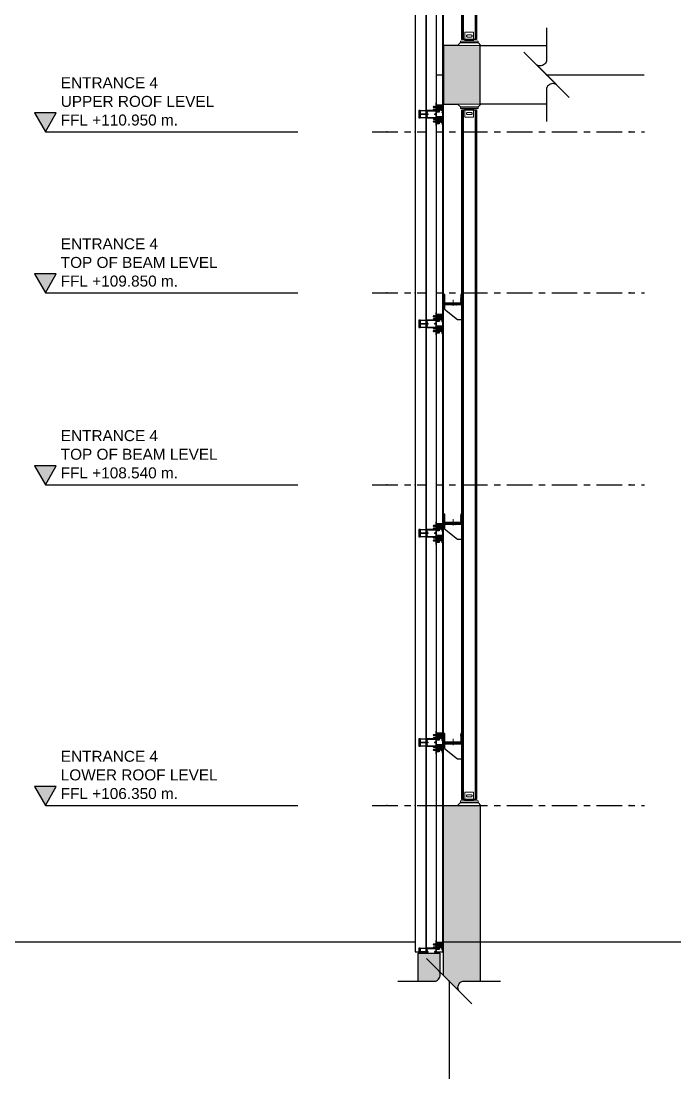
# Model space of a CAD drawing. Header units: millimetres. Extents: x 663313 to 1226001, y 1431724 to 1620898.
# Drawn here: x 1012317 to 1016778, y 1512020 to 1519310 of the extents above; entities that cross this region are included whole.
import ezdxf

# ---------------------------------------------------------------- set-up
doc = ezdxf.new("R2010")
doc.units = ezdxf.units.MM
doc.set_wipeout_variables(frame=1)
for name, pattern in [('CENTER', [50.8, 31.75, -6.35, 6.35, -6.35]), ('TA_GL_000.70000', [1.925, 0.7, -0.175, 0.175, -0.175, 0.7]), ('TA_HL_001.00000', [6.5, 3.55, -2.95]), ('XKITLINE00', [0])]:
    doc.linetypes.add(name, pattern=pattern)
for name, color, linetype, plot in [('000 - 0_SYM_DWG_BREAKER_DEF_SUB', 7, 'Continuous', False), ('000 - STRUCTURE_STEEL_FRAMING_DEF_SUB', 7, 'Continuous', False), ('010 - ASPG_ACCESSORIES_DEF_SUB', 7, 'Continuous', False)]:
    doc.layers.add(name, color=color, linetype=linetype, plot=plot)
for name, color, linetype in [('000 - 0_SYM_DWG_BREAKER_MAIN_COLOR_1', 7, 'Continuous'), ('000 - 0_SYM_DWG_BREAKER_WIPEOUT_', 7, 'Continuous'), ('000 - 0_SYM_DWG_GRIDLINE_MAIN_COLOR_251', 7, 'Continuous'), ('000 - 0_SYM_DWG_LEVEL_MAIN_COLOR_2', 7, 'Continuous'), ('000 - 0_SYM_DWG_LEVEL_TEXT', 7, 'Continuous'), ('000 - CONCRETE_COL_CUT_COLOR_1', 7, 'Continuous'), ('000 - CONCRETE_COL_CUT_COLOR_5', 7, 'Continuous'), ('000 - CONCRETE_COL_HATCH_', 7, 'Continuous'), ('000 - CONCRETE_COL_MAIN_COLOR_1', 7, 'Continuous'), ('000 - CONCRETE_COL_WIPEOUT_', 7, 'Continuous'), ('000 - CONCRETE_PRECAST_CUT_COLOR_4', 7, 'Continuous'), ('000 - GRID', 7, 'CENTER'), ('000 - STRUCTURE_STEEL_ACCESORIES_MAIN_COLOR_1', 7, 'Continuous'), ('000 - STRUCTURE_STEEL_FASTERN_MAIN_COLOR_2', 7, 'Continuous'), ('000 - STRUCTURE_STEEL_FRAMING_CUT_COLOR_4', 7, 'Continuous'), ('000 - STRUCTURE_STEEL_FRAMING_HATCH_', 7, 'Continuous'), ('000 - STRUCTURE_STEEL_FRAMING_MAIN_COLOR_1', 7, 'Continuous'), ('000 - STRUCTURE_STEEL_FRAMING_MAIN_COLOR_2', 7, 'Continuous'), ('000 - STRUCTURE_STEEL_FRAMING_SUB_COLOR_2', 7, 'Continuous'), ('000 - STRUCTURE_STEEL_FRAMING_WIPEOUT_', 7, 'Continuous'), ('010 - ASPG_ACCESSORIES_MAIN_COLOR_1', 7, 'Continuous'), ('010 - ASPG_ACCESSORIES_MAIN_COLOR_2', 7, 'Continuous'), ('010 - ASPG_ACCESSORIES_SUB_COLOR_3', 7, 'Continuous'), ('010 - ASPG_EXTR_MAIN_COLOR_2', 7, 'Continuous'), ('010 - ASPG_EXTR_WIPEOUT_', 7, 'Continuous'), ('010 - ASPG_FASTERN_MAIN_COLOR_1', 7, 'Continuous'), ('010 - ASPG_FASTERN_SUB_COLOR_2', 7, 'Continuous'), ('010 - ASPG_FASTERN_WIPEOUT_', 7, 'Continuous'), ('010 - ASPG_FRAMING_CUT_COLOR_4', 7, 'Continuous'), ('010 - ASPG_FRAMING_HATCH_', 7, 'Continuous'), ('010 - ASPG_FRAMING_SUB_COLOR_2', 7, 'Continuous'), ('010 - ASPG_FRAMING_WIPEOUT_', 7, 'Continuous'), ('_PP-Dim', 7, 'Continuous'), ('Center Line', 7, 'CENTER'), ('HATCH', 7, 'Continuous')]:
    doc.layers.add(name, color=color, linetype=linetype)
doc.layers.add('Part', color=7, linetype='Continuous', lineweight=0)
doc.layers.add('SCREW', color=7, linetype='Continuous', lineweight=5)
doc.styles.add('Arial_1', font='arial.ttf', dxfattribs={"height": 125})
doc.styles.add('TA', font='', dxfattribs={"height": 4.5})
doc.styles.get('TA').set_extended_font_data('Cordia New')
pattern_1 = [(45, (2715.48714, 3084.9077), (-0.265165043, 0.265165043), []), (45, (2715.6639, 3084.9077), (-0.265165043, 0.265165043), [])]

# ---------------------------------------------------------------- blocks, each defined once
blk = doc.blocks.new('A$Cbc3bdfda')
at = {"layer": 'Defpoints', "color": 7}
blk.add_lwpolyline([(0, -400), (775, -400), (775, 0), (0, 0)], close=True, dxfattribs=at)
blk = doc.blocks.new('*U5329')
at = {"layer": '000 - CONCRETE_COL_HATCH_'}
h = blk.add_hatch(dxfattribs=at)
h.set_pattern_fill('AR-CONC', scale=0.04)
h.set_pattern_definition([(50, (500, -907206.8257), (7.28738676, -0.63756342), [0.762, -8.382]), (355, (500, -907206.826), (-1.40973686, 7.64227381), [0.6096, -6.705623367]), (100.4514447, (500.607, -907206.879), (5.877649884, 7.004710076), [0.64760035, -7.123609784]), (46.1842, (500, -907204.794), (10.84316164, -1.68169312), [1.143, -12.573]), (96.6355576, (500.904, -907204.934), (9.49616536, 9.89704498), [0.97140093, -10.68542433]), (351.1841512, (500, -907204.794), (9.49616536, 9.89704498), [0.91439868, -10.05838928]), (21, (501.016, -907205.3017), (6.06457565, -4.090607927), [0.762, -8.382]), (326, (501.016, -907205.302), (2.472081134, 7.367518645), [0.6096, -6.7056]), (71.451445, (501.5214, -907205.6426), (8.53665677, 3.276910755), [0.64760035, -7.123597504]), (37.5, (500, -907206.8257), (0.12354413, 3.382201555), [0, -6.62432, 0, -6.8072, 0, -6.731]), (7.5, (500, -907206.8257), (2.6727865, 4.007222993), [0, -3.88112, 0, -6.47192, 0, -2.5654]), (327.5, (497.7343, -907206.8257), (5.423623807, -0.22914976), [0, -2.54, 0, -7.9248, 0, -10.5156]), (317.5, (496.7183, -907206.8257), (5.925167255, 1.017059641), [0, -3.302, 0, -5.26288, 0, -7.4676])])
h.paths.add_polyline_path([(0, 0), (250, 0), (250, -1250), (0, -1250)])
at = {"layer": '000 - CONCRETE_COL_CUT_COLOR_1', "color": 7, "lineweight": -2}
blk.add_lwpolyline([(0, 0), (250, 0), (250, -1250), (0, -1250), (0, -1250), (0, -1250), (0, -1250), (0, -1250), (0, -1250), (0, -1250), (0, -1250), (0, -1250), (0, -1250), (0, -1250), (0, -1250), (0, -1250), (0, -1250), (0, -1250), (0, -1250), (0, -1250), (0, -1250), (0, -1250), (0, -1250), (0, -1250), (0, -1250), (0, -1250), (0, -1250), (0, -1250), (0, -1250), (0, -1250), (0, -1250), (0, -1250), (0, -1250), (0, -1250), (0, -1250), (0, -1250), (0, -1250), (0, -1250), (0, -1250), (0, -1250), (0, -1250), (0, -1250), (0, -1250), (0, -1250), (0, -1250), (0, -1250), (0, -1250), (0, -1250)], close=True, dxfattribs=at)
blk = doc.blocks.new('*U5204')
at = {"layer": '000 - CONCRETE_COL_HATCH_'}
h = blk.add_hatch(dxfattribs=at)
h.set_pattern_fill('AR-CONC', scale=0.04)
h.set_pattern_definition([(50, (11500, -850506.8257), (7.28738676, -0.63756342), [0.762, -8.382]), (355, (11500, -850506.826), (-1.40973686, 7.64227381), [0.6096, -6.70562337]), (100.4514447, (11500.607, -850506.879), (5.877649884, 7.004710076), [0.64760035, -7.123609784]), (46.1842, (11500, -850504.794), (10.84316164, -1.68169312), [1.143, -12.573]), (96.6355576, (11500.904, -850504.934), (9.49616536, 9.89704498), [0.97140093, -10.68542433]), (351.1841512, (11500, -850504.794), (9.49616536, 9.89704498), [0.91439868, -10.05838928]), (21, (11501.016, -850505.3017), (6.06457565, -4.090607927), [0.762, -8.382]), (326, (11501.016, -850505.302), (2.472081134, 7.367518645), [0.6096, -6.7056]), (71.451445, (11501.5214, -850505.6426), (8.53665677, 3.276910755), [0.64760035, -7.123597504]), (37.5, (11500, -850506.8257), (0.12354413, 3.382201555), [0, -6.62432, 0, -6.8072, 0, -6.731]), (7.5, (11500, -850506.8257), (2.6727865, 4.007222993), [0, -3.88112, 0, -6.47192, 0, -2.5654]), (327.5, (11497.7343, -850506.8257), (5.423623807, -0.22914976), [0, -2.54, 0, -7.9248, 0, -10.5156]), (317.5, (11496.7183, -850506.8257), (5.925167255, 1.017059641), [0, -3.302, 0, -5.26288, 0, -7.4676])])
h.paths.add_polyline_path([(0, 0), (0, -400), (250, -400), (250, 0)])
at = {"layer": '000 - CONCRETE_COL_CUT_COLOR_1', "color": 7, "lineweight": -2}
blk.add_lwpolyline([(0, 0), (0, -400), (250, -400), (250, 0), (250, 0), (250, 0), (250, 0), (250, 0), (250, 0), (250, 0), (250, 0), (250, 0), (250, 0), (250, 0), (250, 0), (250, 0), (250, 0), (250, 0), (250, 0), (250, 0), (250, 0), (250, 0), (250, 0), (250, 0), (250, 0), (250, 0), (250, 0), (250, 0), (250, 0), (250, 0), (250, 0), (250, 0), (250, 0), (250, 0), (250, 0), (250, 0), (250, 0), (250, 0), (250, 0), (250, 0), (250, 0), (250, 0), (250, 0), (250, 0), (250, 0), (250, 0), (250, 0), (250, 0)], close=True, dxfattribs=at)
blk = doc.blocks.new('W-1-PP18-ST_ENT4_REV00_20260607-161330_SEC_C1_ST')
at = {"layer": '000 - CONCRETE_COL_MAIN_COLOR_1', "color": 7}
blk.add_lwpolyline([(-2454.7, 111140), (-3080, 111140), (-3080, 111540), (-2454.7, 111540)], close=True, dxfattribs=at)
at = {"layer": '000 - CONCRETE_COL_CUT_COLOR_5', "color": 7}
blk.add_blockref('*U5329', (-3330, 106350), dxfattribs=at)
blk.add_blockref('*U5204', (-3330, 111540), dxfattribs=at)
blk = doc.blocks.new('*A5206')
at = {"layer": 'Part', "color": 7, "linetype": 'XKITLINE00', "lineweight": 0}
for p, q in [((560.731873, 232.946249), (560.571873, 232.946249)), ((560.571873, 232.946249), (560.571873, 231.646249)), ((560.731873, 231.766249), (560.731873, 232.946249)), ((563.071873, 232.946249), (562.911873, 232.946249)), ((562.911873, 232.946249), (562.911873, 231.766249)), ((563.071873, 231.646249), (563.071873, 232.946249)), ((560.571873, 231.646249), (563.071873, 231.646249)), ((562.911873, 231.766249), (560.731873, 231.766249))]:
    blk.add_line(p, q, dxfattribs=at)
blk = doc.blocks.new('*A5207')
at = {"layer": 'Part', "color": 7, "linetype": 'XKITLINE00', "lineweight": 0}
for p, q in [((560.671873, 231.526249), (560.671873, 231.646249)), ((563.071873, 231.526249), (560.671873, 231.526249)), ((563.071873, 231.646249), (563.071873, 231.526249))]:
    blk.add_line(p, q, dxfattribs=at)
blk = doc.blocks.new('*U5208')
at = {"color": 7}
blk.add_wipeout([(-120, 100), (-120, 106), (-125, 106), (-125, 171), (-117, 171), (-117, 112), (-8, 112), (-8, 171), (0, 171), (0, 106), (0, 100), (0, 0), (-30, 0), (-120, 70)], dxfattribs=at)
at = {"layer": '000 - STRUCTURE_STEEL_FRAMING_HATCH_'}
h = blk.add_hatch(dxfattribs=at)
h.set_pattern_fill('ANSI32', scale=0.5)
h.paths.add_polyline_path([(-125, 171), (-125, 106), (0, 106), (0, 171), (-8, 171), (-8, 112), (-117, 112), (-117, 171)])
h = blk.add_hatch(dxfattribs=at)
h.set_pattern_fill('ANSI32', style=0)
h.set_pattern_definition(pattern_1)
h.paths.add_polyline_path([(-38, 106), (-38, 100), (-82, 100), (-82, 106)], flags=17)
h = blk.add_hatch(dxfattribs=at)
h.set_pattern_fill('ANSI32', style=0)
h.set_pattern_definition(pattern_1)
h.paths.add_polyline_path([(-53, 112), (-53, 106), (-67, 106), (-67, 112)], flags=17)
at = {"layer": '000 - STRUCTURE_STEEL_FRAMING_CUT_COLOR_4', "color": 7}
blk.add_lwpolyline([(-125, 171), (-125, 106), (0, 106), (0, 171), (-8, 171), (-8, 112), (-117, 112), (-117, 171), (-125, 171)], dxfattribs=at)
at = {"layer": '000 - STRUCTURE_STEEL_FRAMING_DEF_SUB', "color": 7, "linetype": 'XKITLINE00', "lineweight": 0}
blk.add_line((-60, 92.1), (-60, 135), dxfattribs=at)
blk.add_line((-60, 92.1), (-60, 135), dxfattribs=at)
at = {"layer": '000 - STRUCTURE_STEEL_FRAMING_HATCH_', "color": 7, "linetype": 'XKITLINE00', "lineweight": 0}
for p, q in [((-82, 100), (-82, 106)), ((-82, 100), (-82, 106)), ((-67, 106), (-67, 112)), ((-67, 106), (-67, 112)), ((-53, 106), (-53, 112)), ((-53, 106), (-53, 112)), ((-38, 100), (-38, 106)), ((-38, 100), (-38, 106))]:
    blk.add_line(p, q, dxfattribs=at)
at = {"layer": '000 - STRUCTURE_STEEL_FRAMING_MAIN_COLOR_2', "color": 7}
blk.add_lwpolyline([(-120, 106), (0, 106), (0, 100), (-120, 100)], close=True, dxfattribs=at)
blk.add_lwpolyline([(-120, 100), (-120, 70), (-30, 0), (0, 0), (0, 100), (-120, 100)], dxfattribs=at)
at = {"color": 7, "lineweight": 0, "xscale": 50, "yscale": 50, "zscale": 50}
blk.add_blockref('*A5206', (-28153.6, -11476.3), dxfattribs=at)
at = {"layer": '000 - STRUCTURE_STEEL_FRAMING_MAIN_COLOR_2', "color": 7, "xscale": 50, "yscale": 50, "zscale": 50}
blk.add_blockref('*A5207', (-28153.6, -11476.3), dxfattribs=at)
blk = doc.blocks.new('*U5318')
at = {"color": 7}
blk.add_wipeout([(60, 20), (60, 30), (-60, 30), (-60, 20), (-80, 0), (80, 0)], dxfattribs=at)
for points in [[(-225, -1000), (-175, -1000), (-175, 4990), (-225, 4990)], [(60, 4770), (60, 4760), (-60, 4760), (-60, 4770), (-80, 4790), (80, 4790)]]:
    blk.add_wipeout(points, dxfattribs=at).dxf.layer = '000 - STRUCTURE_STEEL_FRAMING_WIPEOUT_'
blk.add_wipeout([(60, 4770), (60, 4760), (-60, 4760), (-60, 4770), (-80, 4790), (80, 4790)], dxfattribs=at)
at = {"layer": '000 - STRUCTURE_STEEL_FASTERN_MAIN_COLOR_2', "color": 7, "lineweight": 0}
blk.add_lwpolyline([(60, 4770), (60, 4760), (-60, 4760), (-60, 4770), (-80, 4790), (80, 4790)], close=True, dxfattribs=at)
at = {"color": 7}
blk.add_wipeout([(-50, 40), (50, 40), (50, 4750), (-50, 4750)], dxfattribs=at)
at = {"layer": '000 - STRUCTURE_STEEL_ACCESORIES_MAIN_COLOR_1', "color": 7, "lineweight": 0}
for p, q in [((-30, 4700), (-30, 4760)), ((30, 4755), (-30, 4755)), ((30, 4760), (30, 4700)), ((30, 4700), (-30, 4700)), ((30, 90), (-30, 90)), ((-30, 90), (-30, 30)), ((30, 30), (30, 90)), ((30, 35), (-30, 35))]:
    blk.add_line(p, q, dxfattribs=at)
for points in [[(-15.2, 4718.5), (-12.5, 4718), (12.5, 4718), (15.2, 4718.5), (17.4, 4720.1), (19, 4722.3), (19.5, 4725), (19, 4727.7), (17.4, 4729.9), (15.2, 4731.5), (12.5, 4732), (-12.5, 4732), (-15.2, 4731.5), (-17.4, 4729.9), (-19, 4727.7), (-19.5, 4725), (-19, 4722.3), (-17.4, 4720.1), (-15.2, 4718.5)], [(-15.2, 71.5), (-12.5, 72), (12.5, 72), (15.2, 71.5), (17.4, 69.9), (19, 67.7), (19.5, 65), (19, 62.3), (17.4, 60.1), (15.2, 58.5), (12.5, 58), (-12.5, 58), (-15.2, 58.5), (-17.4, 60.1), (-19, 62.3), (-19.5, 65), (-19, 67.7), (-17.4, 69.9), (-15.2, 71.5)]]:
    blk.add_lwpolyline(points, close=True, dxfattribs=at)
at = {"layer": '000 - STRUCTURE_STEEL_FASTERN_MAIN_COLOR_2', "color": 7}
for p, q in [((-60, 4770), (60, 4770)), ((-60, 20), (60, 20))]:
    blk.add_line(p, q, dxfattribs=at)
at = {"layer": '000 - STRUCTURE_STEEL_FASTERN_MAIN_COLOR_2', "color": 7, "lineweight": 0}
blk.add_lwpolyline([(60, 20), (60, 30), (-60, 30), (-60, 20), (-80, 0), (80, 0)], close=True, dxfattribs=at)
at = {"layer": '000 - STRUCTURE_STEEL_FRAMING_MAIN_COLOR_1', "color": 7}
for points in [[(-50, 4750), (-42, 4750), (-42, 40), (-50, 40)], [(42, 4750), (50, 4750), (50, 40), (42, 40)]]:
    blk.add_lwpolyline(points, close=True, dxfattribs=at)
at = {"layer": '000 - STRUCTURE_STEEL_FRAMING_SUB_COLOR_2', "color": 7}
blk.add_lwpolyline([(-42, 4750), (42, 4750), (42, 40), (-42, 40)], close=True, dxfattribs=at)
at = {"color": 7}
for p in [(-50, 1819), (-50, 319)]:
    blk.add_blockref('*U5208', p, dxfattribs=at)
at = {"layer": '000 - STRUCTURE_STEEL_FRAMING_MAIN_COLOR_1', "color": 7}
for points in [[(-225, -1000), (-180, -1000), (-180, 4990), (-225, 4990)], [(-180, -1000), (-175, -1000), (-175, 4990), (-180, 4990)]]:
    blk.add_lwpolyline(points, close=True, dxfattribs=at)
at = {"color": 7}
blk.add_blockref('*U5208', (-50, 3319), dxfattribs=at)
blk.add_blockref('*U5208', (-50, 3319), dxfattribs=at)
blk = doc.blocks.new('000_ASPG_TYP_FILES_20260218-010703_FRAME_EXTR_HONLIZONTAL')
at = {"layer": '010 - ASPG_FRAMING_HATCH_'}
h = blk.add_hatch(dxfattribs=at)
h.set_pattern_fill('ANSI32', scale=0.1)
edge = h.paths.add_edge_path()
edge.add_line((74.7, 2), (25, 2))
edge.add_line((25, 2), (25, 67))
edge.add_arc((24.7, 67), 0.3, 0, 90)
edge.add_line((24.7, 67.3), (0.3, 67.3))
edge.add_arc((0.3, 67), 0.3, 90, 180)
edge.add_line((0, 67), (0, 57.6))
edge.add_arc((0.3, 57.6), 0.3, 180, 270)
edge.add_line((0.3, 57.3), (1.7, 57.3))
edge.add_arc((1.7, 57.6), 0.3, 270, 360)
edge.add_line((2, 57.6), (2, 65))
edge.add_arc((2.3, 65), 0.3, 90, 180, ccw=False)
edge.add_line((2.3, 65.3), (22.7, 65.3))
edge.add_arc((22.7, 65), 0.3, 0, 90, ccw=False)
edge.add_line((23, 65), (23, 49))
edge.add_line((23, 49), (23.5, 48.5))
edge.add_line((23.5, 48.5), (23, 48))
edge.add_line((23, 48), (23, 22.3))
edge.add_line((23, 22.3), (23.5, 21.8))
edge.add_line((23.5, 21.8), (23, 21.3))
edge.add_line((23, 21.3), (23, 2.3))
edge.add_arc((22.7, 2.3), 0.3, -90, 0, ccw=False)
edge.add_line((22.7, 2), (2.3, 2))
edge.add_arc((2.3, 2.3), 0.3, 180, 270, ccw=False)
edge.add_line((2, 2.3), (2, 9.7))
edge.add_arc((1.7, 9.7), 0.3, 0, 90)
edge.add_line((1.7, 10), (0.3, 10))
edge.add_arc((0.3, 9.7), 0.3, 90, 180)
edge.add_line((0, 9.7), (0, 0.3))
edge.add_arc((0.3, 0.3), 0.3, 180, 270)
edge.add_line((0.3, 0), (74.7, 0))
at = {"layer": '010 - ASPG_ACCESSORIES_DEF_SUB', "color": 7}
for p in [(0, 67.3), (0, 57.3), (0, 10), (0, 10), (0, 0), (25, 67.3), (25, 67.3), (75, 2), (75, 0)]:
    blk.add_point(p, dxfattribs=at)
at = {"layer": '010 - ASPG_FRAMING_CUT_COLOR_4', "color": 7}
blk.add_line((75, 0.3), (75, 1.7), dxfattribs=at)
blk.add_lwpolyline([(74.7, 2), (25, 2), (25, 67, 0.414214), (24.7, 67.3), (0.3, 67.3, 0.414214), (0, 67), (0, 57.6, 0.414214), (0.3, 57.3), (1.7, 57.3, 0.414214), (2, 57.6), (2, 65, -0.414214), (2.3, 65.3), (22.7, 65.3, -0.414214), (23, 65), (23, 49), (23.5, 48.5), (23, 48), (23, 22.3), (23.5, 21.8), (23, 21.3), (23, 2.3, -0.414214), (22.7, 2), (2.3, 2, -0.414214), (2, 2.3), (2, 9.7, 0.414214), (1.7, 10), (0.3, 10, 0.414214), (0, 9.7), (0, 0.3, 0.414214), (0.3, 0), (74.7, 0)], format="xyb", dxfattribs=at)
for centre, start, end in [((0.3, 57.6), 180, 270), ((0.3, 9.7), 90, 180), ((0.3, 0.3), 180, 270), ((1.7, 57.6), 270, 0), ((1.7, 9.7), 0, 90), ((2.3, 65), 90, 180), ((2.3, 2.3), 180, 270), ((22.7, 2.3), 270, 0), ((74.7, 1.7), 0, 90), ((74.7, 0.3), 270, 0)]:
    blk.add_arc(centre, 0.3, start, end, dxfattribs=at)
blk = doc.blocks.new('PZG35-9D5')
at = {"layer": 'Center Line', "color": 7}
blk.add_line((0, 3.7), (0, -10.5), dxfattribs=at)
at = {"layer": 'SCREW', "color": 7}
for p, q in [((-1.4, 0), (-1.4, -1.1)), ((1.4, 0), (1.4, -0.6)), ((-1.9, -1.4), (1.9, -0.9)), ((-1.9, -1.4), (-1.4, -1.1)), ((-1.9, -1.4), (-1.4, -1.7)), ((-1.9, -2.7), (1.9, -2.2)), ((-1.9, -2.7), (-1.4, -2.4)), ((-1.9, -2.7), (-1.4, -3)), ((-1.9, -4), (-1.4, -3.7)), ((-1.9, -4), (-1, -3.9)), ((-1.9, -4), (-1.4, -4.3)), ((-1.4, -1.1), (1.4, -0.6)), ((-1.4, -1.7), (1.4, -1.2)), ((-1.4, -1.7), (-1.4, -2.4)), ((-1.4, -2.4), (1.4, -1.9)), ((-1.4, -3), (1.4, -2.5)), ((-1.4, -3), (-1.4, -3.7)), ((-1.4, -3.7), (-0.8, -3.6)), ((-1.4, -4.3), (-1.4, -8.1)), ((-1.4, -4.3), (-1.2, -4.3)), ((0, -9.5), (-1.4, -8.1)), ((0, -9.5), (1.4, -8.1)), ((0.6, -3.3), (1.4, -3.2)), ((0.7, -3.7), (1.9, -3.5)), ((0.7, -3.9), (1.4, -3.8)), ((0.7, -4.6), (1.4, -4.5)), ((0.7, -5), (1.9, -4.8)), ((0.7, -5.2), (1.4, -5.1)), ((1.9, -0.9), (1.4, -0.6)), ((1.9, -0.9), (1.4, -1.2)), ((1.4, -1.2), (1.4, -1.9)), ((1.9, -2.2), (1.4, -1.9)), ((1.9, -2.2), (1.4, -2.5)), ((1.4, -2.5), (1.4, -3.2)), ((1.9, -3.5), (1.4, -3.2)), ((1.9, -3.5), (1.4, -3.8)), ((1.4, -3.8), (1.4, -4.5)), ((1.9, -4.8), (1.4, -4.5)), ((1.9, -4.8), (1.4, -5.1)), ((1.4, -5.1), (1.4, -8.1))]:
    blk.add_line(p, q, dxfattribs=at)
blk.add_lwpolyline([(0, -9.5), (0.7, -5.2), (0.7, -3.6, 0.417657), (0.4, -3.3, 0.108102), (-0.8, -3.6), (-1.4, -4.7)], format="xyb", dxfattribs=at)
blk = doc.blocks.new('*U6169')
at = {"layer": 'SCREW', "color": 7}
blk.add_lwpolyline([(3, 1.8, 0.09906), (0.8, 2.5), (0.8, 2.3), (-0.8, 2.3), (-0.8, 2.5, 0.09906), (-3, 1.8, 0.266588), (-3.5, 1), (-3.5, 0.2, 0.414214), (-3.3, 0), (3.3, 0, 0.414214), (3.5, 0.2), (3.5, 1, 0.266588)], format="xyb", close=True, dxfattribs=at)
blk.add_blockref('PZG35-9D5', (0, 0), dxfattribs=at)
blk = doc.blocks.new('000_ASPG_TYP_FILES_BK_FOR_ASPG_LOUVERS_SIDE_VIEW')
at = {"color": 7}
blk.add_point((0, 0), dxfattribs=at)
at = {"layer": '010 - ASPG_ACCESSORIES_MAIN_COLOR_1', "color": 7}
blk.add_line((2.8, -12.5), (2.8, 12.5), dxfattribs=at)
for points in [[(43.2, -12.5), (0.8, -12.5), (0.8, 12.5), (43.2, 12.5)], [(52.5, 12.5), (43.2, 12.5), (43.2, -12.5), (52.5, -12.5)]]:
    blk.add_lwpolyline(points, close=True, dxfattribs=at)
at = {"layer": '010 - ASPG_ACCESSORIES_SUB_COLOR_3', "color": 7}
for p, q in [((43.5, -12.5), (43.5, 12.5)), ((43.8, -12.5), (43.8, 12.5)), ((44.3, -12.5), (44.3, 12.5)), ((45, -12.5), (45, 12.5)), ((45.8, -12.5), (45.8, 12.5)), ((46.7, -12.5), (46.7, 12.5)), ((47.6, -12.5), (47.6, 12.5)), ((48.6, -12.5), (48.6, 12.5)), ((50.6, -12.5), (50.6, 12.5)), ((51.4, -12.5), (51.4, 12.5)), ((52.1, -12.5), (52.1, 12.5)), ((52.5, -12.5), (52.5, 12.5))]:
    blk.add_line(p, q, dxfattribs=at)
at = {"layer": 'SCREW', "color": 7, "rotation": 270}
blk.add_blockref('*U6169', (2.8, 0), dxfattribs=at)
blk = doc.blocks.new('A$C57452C2B')
at = {"layer": '010 - ASPG_FASTERN_MAIN_COLOR_1', "color": 7}
for p, q in [((0.003, 0.0005), (0.003, 0.004)), ((0.01, 0), (0.004, 0)), ((0.007, 0.031), (0.0045, 0.021)), ((0.005, 0.0005), (0.005, 0.004)), ((0.009, 0.0005), (0.009, 0.004)), ((0.011, 0.0005), (0.011, 0.004))]:
    blk.add_line(p, q, dxfattribs=at)
for points in [[(0.014, 0.005), (0.014, 0.006), (0, 0.006), (0, 0.005), (0.003, 0.004), (0.011, 0.004)], [(0.0045, 0.021), (0.0045, 0.028), (0.007, 0.031), (0.0095, 0.028), (0.0095, 0.021)]]:
    blk.add_lwpolyline(points, close=True, dxfattribs=at)
for centre, radius, start, end in [((0.004, 0.0013), 0.00125, 216.8699, 323.1301), ((0.007, 0.0043), 0.00425, 241.92751, 298.07249), ((0.01, 0.0013), 0.00125, 216.8699, 323.1301)]:
    blk.add_arc(centre, radius, start, end, dxfattribs=at)
at = {"layer": '010 - ASPG_FASTERN_SUB_COLOR_2', "color": 7}
for p in [(0.0095, 0.021), (0.0045, 0.021)]:
    blk.add_line(p, (0.0045, 0.0197), dxfattribs=at)
for points in [[(0.0045, 0.0167, 0.666667), (0.0045, 0.0182), (0.0095, 0.0195, 0.666667), (0.0095, 0.018)], [(0.0045, 0.0152, 0.666667), (0.0045, 0.0167), (0.0095, 0.018, 0.666667), (0.0095, 0.0165)], [(0.0045, 0.0137, 0.666667), (0.0045, 0.0152), (0.0095, 0.0165, 0.666667), (0.0095, 0.015)], [(0.0045, 0.0122, 0.666667), (0.0045, 0.0137), (0.0095, 0.015, 0.666667), (0.0095, 0.0135)], [(0.0045, 0.0107, 0.666667), (0.0045, 0.0122), (0.0095, 0.0135, 0.666667), (0.0095, 0.012)], [(0.0045, 0.0092, 0.666667), (0.0045, 0.0107), (0.0095, 0.012, 0.666667), (0.0095, 0.0105)], [(0.0045, 0.0077, 0.666667), (0.0045, 0.0092), (0.0095, 0.0105, 0.666667), (0.0095, 0.009)], [(0.0045, 0.0062, 0.666667), (0.0045, 0.0077), (0.0095, 0.009, 0.666667), (0.0095, 0.0075)], [(0.0047, 0.006, 0.091189), (0.0045, 0.0062), (0.0095, 0.0075, 0.666667), (0.0095, 0.006)]]:
    blk.add_lwpolyline(points, format="xyb", dxfattribs=at)
for centre, start, end in [((0.0042, 0.0189), 292.61986, 67.38014), ((0.0098, 0.0203), 112.61986, 247.38014)]:
    blk.add_arc(centre, 0.000812, start, end, dxfattribs=at)
blk = doc.blocks.new('A$C6d2a724f')
at = {"color": 7}
blk.add_wipeout([(-3.7, 6.3), (3.7, 6.3), (7.3, 0), (3.7, -6.3), (-3.7, -6.3), (-7.3, 0)], dxfattribs=at).dxf.layer = '010 - ASPG_FASTERN_MAIN_COLOR_1'
at = {"layer": '010 - ASPG_FASTERN_MAIN_COLOR_1', "color": 7}
blk.add_lwpolyline([(-3.7, 6.3), (3.7, 6.3), (7.3, 0), (3.7, -6.3), (-3.7, -6.3), (-7.3, 0)], close=True, dxfattribs=at)
at = {"layer": '010 - ASPG_FASTERN_SUB_COLOR_2', "color": 7}
for radius in [6.33, 3.96]:
    blk.add_circle((0, 0), radius, dxfattribs=at)
blk = doc.blocks.new('A$Cb3d6a647')
at = {"color": 7}
blk.add_wipeout([(0, -50), (0, -50), (0, 0), (40, 0), (40, -40), (33.7, -40), (28.7, -35), (28.7, -25), (27.4, -21.8), (24.2, -20.5), (21, -21.8), (19.7, -25), (19.7, -50)], dxfattribs=at).dxf.layer = '010 - ASPG_FASTERN_WIPEOUT_'
at = {"layer": 'HATCH'}
h = blk.add_hatch(dxfattribs=at)
h.set_pattern_fill('DOTS', scale=0.5)
h.paths.add_polyline_path([(3, 0), (3, -8), (4, -8), (5, -11), (8.5, -11, -0.236068), (9, -12), (9, -19), (5, -19), (4, -22), (3, -22), (3, -28), (4, -28), (5, -31), (8.5, -31, -0.236068), (9, -32), (9, -39), (5, -39), (4, -42), (3, -42), (3, -50), (19.7, -50), (19.7, -25, -1), (28.7, -25), (28.7, -35), (33.7, -40), (40, -40), (40, 0)])
at = {"color": 7}
blk.add_point((40, -50), dxfattribs=at)
at = {"layer": '010 - ASPG_ACCESSORIES_MAIN_COLOR_1', "color": 7}
blk.add_lwpolyline([(0, 0), (3, 0), (3, -50), (0, -50)], close=True, dxfattribs=at)
at = {"layer": '010 - ASPG_ACCESSORIES_MAIN_COLOR_2', "color": 7}
blk.add_lwpolyline([(0, 0), (40, 0), (40, -40), (33.7, -40), (28.7, -35), (28.7, -25, 1), (19.7, -25), (19.7, -50), (0, -50)], format="xyb", close=True, dxfattribs=at)
at = {"color": 7, "extrusion": (0, 0, -1), "xscale": 1000, "yscale": 1000, "zscale": -1000, "rotation": 270}
for p in [(-9, -8), (-9, -28)]:
    blk.add_blockref('A$C57452C2B', p, dxfattribs=at)
at = {"color": 7}
blk.add_blockref('A$C6d2a724f', (24.2, -25), dxfattribs=at)
blk = doc.blocks.new('*U5320')
at = {"color": 7}
blk.add_wipeout([(1405, 2), (25, 2), (25, 67.3), (1405, 67.3)], dxfattribs=at).dxf.layer = '010 - ASPG_FRAMING_WIPEOUT_'
blk.add_blockref('000_ASPG_TYP_FILES_20260218-010703_FRAME_EXTR_HONLIZONTAL', (0, 0), dxfattribs=at)
at = {"color": 7, "xscale": -1}
blk.add_blockref('000_ASPG_TYP_FILES_20260218-010703_FRAME_EXTR_HONLIZONTAL', (1430, 0), dxfattribs=at)
at = {"color": 7}
blk.add_wipeout([(10010, 67.8), (10010, 144.8), (0, 144.8), (0, 67.8)], dxfattribs=at).dxf.layer = '010 - ASPG_EXTR_WIPEOUT_'
blk.add_point((25, 67.3), dxfattribs=at)
at = {"layer": '010 - ASPG_EXTR_MAIN_COLOR_2', "color": 7}
blk.add_lwpolyline([(10010, 69.8), (10010, 144.8), (0, 144.8), (0, 69.8)], close=True, dxfattribs=at)
at = {"layer": '010 - ASPG_FRAMING_SUB_COLOR_2', "color": 7}
blk.add_lwpolyline([(1405, 2), (25, 2), (25, 67.3), (1405, 67.3)], close=True, dxfattribs=at)
at = {"color": 7, "rotation": 90}
for p in [(12.5, 67.3), (1417.5, 67.3)]:
    blk.add_blockref('000_ASPG_TYP_FILES_BK_FOR_ASPG_LOUVERS_SIDE_VIEW', p, dxfattribs=at)
at = {"color": 7, "rotation": 270}
for p in [(65, 0), (1415, 0)]:
    blk.add_blockref('A$Cb3d6a647', p, dxfattribs=at)
blk = doc.blocks.new('*U5319')
at = {"color": 7}
blk.add_wipeout([(60, 20), (60, 30), (-60, 30), (-60, 20), (-80, 0), (80, 0)], dxfattribs=at)
for points in [[(-225, -200), (-175, -200), (-175, 3820), (-225, 3820)], [(60, 2690), (60, 2680), (-60, 2680), (-60, 2690), (-80, 2710), (80, 2710)]]:
    blk.add_wipeout(points, dxfattribs=at).dxf.layer = '000 - STRUCTURE_STEEL_FRAMING_WIPEOUT_'
blk.add_wipeout([(60, 2690), (60, 2680), (-60, 2680), (-60, 2690), (-80, 2710), (80, 2710)], dxfattribs=at)
at = {"layer": '000 - STRUCTURE_STEEL_FASTERN_MAIN_COLOR_2', "color": 7, "lineweight": 0}
blk.add_lwpolyline([(60, 2690), (60, 2680), (-60, 2680), (-60, 2690), (-80, 2710), (80, 2710)], close=True, dxfattribs=at)
at = {"color": 7}
blk.add_wipeout([(-50, 40), (50, 40), (50, 2670), (-50, 2670)], dxfattribs=at)
at = {"layer": '000 - STRUCTURE_STEEL_ACCESORIES_MAIN_COLOR_1', "color": 7, "lineweight": 0}
for p, q in [((-30, 2620), (-30, 2680)), ((30, 2675), (-30, 2675)), ((30, 2680), (30, 2620)), ((30, 2620), (-30, 2620)), ((30, 90), (-30, 90)), ((-30, 90), (-30, 30)), ((30, 30), (30, 90)), ((30, 35), (-30, 35))]:
    blk.add_line(p, q, dxfattribs=at)
for points in [[(-15.2, 2638.5), (-12.5, 2638), (12.5, 2638), (15.2, 2638.5), (17.4, 2640.1), (19, 2642.3), (19.5, 2645), (19, 2647.7), (17.4, 2649.9), (15.2, 2651.5), (12.5, 2652), (-12.5, 2652), (-15.2, 2651.5), (-17.4, 2649.9), (-19, 2647.7), (-19.5, 2645), (-19, 2642.3), (-17.4, 2640.1), (-15.2, 2638.5)], [(-15.2, 71.5), (-12.5, 72), (12.5, 72), (15.2, 71.5), (17.4, 69.9), (19, 67.7), (19.5, 65), (19, 62.3), (17.4, 60.1), (15.2, 58.5), (12.5, 58), (-12.5, 58), (-15.2, 58.5), (-17.4, 60.1), (-19, 62.3), (-19.5, 65), (-19, 67.7), (-17.4, 69.9), (-15.2, 71.5)]]:
    blk.add_lwpolyline(points, close=True, dxfattribs=at)
at = {"layer": '000 - STRUCTURE_STEEL_FASTERN_MAIN_COLOR_2', "color": 7}
for p, q in [((-60, 2690), (60, 2690)), ((-60, 20), (60, 20))]:
    blk.add_line(p, q, dxfattribs=at)
at = {"layer": '000 - STRUCTURE_STEEL_FASTERN_MAIN_COLOR_2', "color": 7, "lineweight": 0}
blk.add_lwpolyline([(60, 20), (60, 30), (-60, 30), (-60, 20), (-80, 0), (80, 0)], close=True, dxfattribs=at)
at = {"layer": '000 - STRUCTURE_STEEL_FRAMING_MAIN_COLOR_1', "color": 7}
for points in [[(-50, 2670), (-42, 2670), (-42, 40), (-50, 40)], [(42, 2670), (50, 2670), (50, 40), (42, 40)]]:
    blk.add_lwpolyline(points, close=True, dxfattribs=at)
at = {"layer": '000 - STRUCTURE_STEEL_FRAMING_SUB_COLOR_2', "color": 7}
blk.add_lwpolyline([(-42, 2670), (42, 2670), (42, 40), (-42, 40)], close=True, dxfattribs=at)
at = {"color": 7}
blk.add_blockref('*U5208', (-50, 1128.5), dxfattribs=at)
blk.add_blockref('*U5208', (-50, 1128.5), dxfattribs=at)
at = {"layer": '000 - STRUCTURE_STEEL_FRAMING_MAIN_COLOR_1', "color": 7}
for points in [[(-225, -200), (-180, -200), (-180, 3820), (-225, 3820)], [(-180, -200), (-175, -200), (-175, 3820), (-180, 3820)]]:
    blk.add_lwpolyline(points, close=True, dxfattribs=at)
at = {"color": 7}
blk.add_blockref('*U5208', (-50, 1128.5), dxfattribs=at)
blk.add_blockref('*U5208', (-50, 1128.5), dxfattribs=at)
blk = doc.blocks.new('*U5322')
at = {"layer": '000 - 0_SYM_DWG_GRIDLINE_MAIN_COLOR_251', "color": 7, "linetype": 'ByBlock', "ltscale": 5}
blk.add_line((2, 0), (-35.16, 0), dxfattribs=at)
at = {"layer": '000 - 0_SYM_DWG_GRIDLINE_MAIN_COLOR_251', "color": 7}
for p in [(-33.16, 0), (0, 0)]:
    blk.add_point(p, dxfattribs=at)
at = {"color": 7, "style": 'TA', "flags": 1}
blk.add_attdef('LOCATION', (6, -6), '', height=4.5, rotation=270, dxfattribs=at)
blk = doc.blocks.new('*U5328')
at = {"layer": '000 - 0_SYM_DWG_LEVEL_MAIN_COLOR_2'}
blk.add_hatch(color=7, dxfattribs=at).paths.add_polyline_path([(-98.01, 5.18), (-101, 0), (-103.99, 5.18)])
at = {"color": 7}
blk.add_point((0, 0), dxfattribs=at)
at = {"layer": '000 - 0_SYM_DWG_GRIDLINE_MAIN_COLOR_251', "color": 7}
blk.add_lwpolyline([(-101, 0), (-41, 0), (-36.5, 0), (-32, 0)], dxfattribs=at)
at = {"layer": '000 - 0_SYM_DWG_LEVEL_MAIN_COLOR_2', "color": 7, "lineweight": 25}
for p, q in [((-98.01, 5.18), (-103.99, 5.18)), ((-103.99, 5.18), (-101, 0)), ((-101, 0), (-98.01, 5.18))]:
    blk.add_line(p, q, dxfattribs=at)
at = {"layer": '000 - 0_SYM_DWG_LEVEL_TEXT', "color": 7, "style": 'Arial_1'}
for tag, p in [('LV_NAME_1', (-96.78, 11.92)), ('LV_NAME_2', (-96.79, 6.83)), ('LV_NAME_3', (-96.8, 1.74))]:
    blk.add_attdef(tag, p, '', height=3, dxfattribs=at)
blk = doc.blocks.new('W-1-PP18-ST_ENT4_REV00_20260607-162230_SEC_B1_DIMS')
at = {"color": 7, "xscale": 25, "yscale": 25, "zscale": 25}
for p, values in [((-25213.4, 110950), {'LV_NAME_1': 'ENTRANCE 4', 'LV_NAME_2': 'UPPER ROOF LEVEL', 'LV_NAME_3': 'FFL +110.950 m.'}), ((-25213.4, 109850), {'LV_NAME_1': 'ENTRANCE 4', 'LV_NAME_2': 'TOP OF BEAM LEVEL', 'LV_NAME_3': 'FFL +109.850 m.'}), ((-25213.4, 108540), {'LV_NAME_1': 'ENTRANCE 4', 'LV_NAME_2': 'TOP OF BEAM LEVEL', 'LV_NAME_3': 'FFL +108.540 m.'}), ((-25213.4, 106350), {'LV_NAME_1': 'ENTRANCE 4', 'LV_NAME_2': 'LOWER ROOF LEVEL', 'LV_NAME_3': 'FFL +106.350 m.'})]:
    blk.add_blockref('*U5328', p, dxfattribs=at).add_auto_attribs(values)
at = {"layer": '000 - GRID', "color": 7, "linetype": 'TA_GL_000.70000', "xscale": -50.00000000000043, "yscale": 50.00000000000043, "zscale": 50.00000000000043}
for p in [(-25405.7, 110950), (-25405.7, 109850), (-25405.7, 108540), (-25405.7, 106350)]:
    blk.add_blockref('*U5322', p, dxfattribs=at)
blk = doc.blocks.new('*U5336')
at = {"color": 7}
blk.add_wipeout([(1405, 2), (25, 2), (25, 67.3), (1405, 67.3)], dxfattribs=at).dxf.layer = '010 - ASPG_FRAMING_WIPEOUT_'
at = {"layer": '010 - ASPG_FRAMING_SUB_COLOR_2', "color": 7}
blk.add_lwpolyline([(1405, 2), (25, 2), (25, 67.3), (1405, 67.3)], close=True, dxfattribs=at)
at = {"color": 7, "rotation": 90}
for p in [(12.5, 67.3), (1417.5, 67.3)]:
    blk.add_blockref('000_ASPG_TYP_FILES_BK_FOR_ASPG_LOUVERS_SIDE_VIEW', p, dxfattribs=at)
at = {"color": 7}
blk.add_blockref('000_ASPG_TYP_FILES_20260218-010703_FRAME_EXTR_HONLIZONTAL', (0, 0), dxfattribs=at)
at = {"color": 7, "xscale": -1}
blk.add_blockref('000_ASPG_TYP_FILES_20260218-010703_FRAME_EXTR_HONLIZONTAL', (1430, 0), dxfattribs=at)
at = {"color": 7, "rotation": 270}
for p in [(65, 0), (1415, 0)]:
    blk.add_blockref('A$Cb3d6a647', p, dxfattribs=at)
blk = doc.blocks.new('*U5304')
at = {"layer": '000 - CONCRETE_COL_HATCH_'}
h = blk.add_hatch(dxfattribs=at)
h.set_pattern_fill('AR-CONC', scale=0.04)
h.set_pattern_definition([(50, (300, -862322.9775), (7.28738676, -0.63756342), [0.762, -8.382]), (355, (300, -862322.9775), (-1.40973686, 7.64227381), [0.6096, -6.705623367]), (100.4514447, (300.607, -862323.0306), (5.877649884, 7.004710076), [0.64760035, -7.123609784]), (46.1842, (300, -862320.9455), (10.84316164, -1.68169312), [1.143, -12.573]), (96.6355576, (300.904, -862321.086), (9.49616536, 9.89704498), [0.97140093, -10.68542433]), (351.1841512, (300, -862320.945), (9.49616536, 9.89704498), [0.91439868, -10.05838928]), (21, (301.016, -862321.4535), (6.06457565, -4.090607927), [0.762, -8.382]), (326, (301.016, -862321.4535), (2.472081134, 7.367518645), [0.6096, -6.7056]), (71.451445, (301.5214, -862321.7944), (8.53665677, 3.276910755), [0.64760035, -7.123597504]), (37.5, (300, -862322.9775), (0.12354413, 3.382201555), [0, -6.62432, 0, -6.8072, 0, -6.731]), (7.5, (300, -862322.9775), (2.6727865, 4.007222993), [0, -3.88112, 0, -6.47192, 0, -2.5654]), (327.5, (297.7343, -862322.9775), (5.423623807, -0.22914976), [0, -2.54, 0, -7.9248, 0, -10.5156]), (317.5, (296.7183, -862322.9775), (5.925167255, 1.017059641), [0, -3.302, 0, -5.26288, 0, -7.4676])])
h.paths.add_polyline_path([(0, 0), (150, 0), (150, -274.3), (0, -274.3)])
at = {"layer": '000 - CONCRETE_COL_CUT_COLOR_1', "color": 7, "lineweight": -2}
blk.add_lwpolyline([(0, 0), (150, 0), (150, -274.3), (0, -274.3), (0, -274.3), (0, -274.3), (0, -274.3), (0, -274.3), (0, -274.3), (0, -274.3), (0, -274.3), (0, -274.3), (0, -274.3), (0, -274.3), (0, -274.3), (0, -274.3), (0, -274.3), (0, -274.3), (0, -274.3), (0, -274.3), (0, -274.3), (0, -274.3), (0, -274.3), (0, -274.3), (0, -274.3), (0, -274.3), (0, -274.3), (0, -274.3), (0, -274.3), (0, -274.3), (0, -274.3), (0, -274.3), (0, -274.3), (0, -274.3), (0, -274.3), (0, -274.3), (0, -274.3), (0, -274.3), (0, -274.3), (0, -274.3), (0, -274.3), (0, -274.3), (0, -274.3), (0, -274.3), (0, -274.3), (0, -274.3), (0, -274.3), (0, -274.3)], close=True, dxfattribs=at)
blk = doc.blocks.new('*U5315')
at = {"color": 7}
blk.add_wipeout([(26.7, -14), (0, -14), (0, -3.75), (-0.11, -3.43), (-0.29, -3.15), (-0.51, -2.9), (-0.78, -2.69), (-1.09, -2.54), (-1.41, -2.45), (-1.75, -2.42), (-2.08, -2.46), (-2.4, -2.56), (-2.7, -2.71), (0, 0), (2.69, 2.69), (2.39, 2.54), (2.07, 2.45), (1.73, 2.42), (1.4, 2.46), (1.08, 2.55), (0.78, 2.7), (0.52, 2.9), (0.29, 3.15), (0.12, 3.44), (0, 3.75), (0, 14), (26.7, 14), (26.71, 3.75), (26.82, 3.44), (27, 3.15), (27.22, 2.9), (27.48, 2.7), (27.78, 2.55), (28.1, 2.46), (28.44, 2.42), (28.77, 2.45), (29.09, 2.54), (29.39, 2.69), (26.7, 0), (24, -2.71), (24.3, -2.56), (24.62, -2.46), (24.96, -2.42), (25.29, -2.45), (25.62, -2.54), (25.92, -2.69), (26.19, -2.9), (26.41, -3.15), (26.59, -3.43), (26.71, -3.75)], dxfattribs=at).dxf.layer = '000 - 0_SYM_DWG_BREAKER_WIPEOUT_'
at = {"layer": '000 - 0_SYM_DWG_BREAKER_DEF_SUB', "color": 7}
blk.add_line((0, 0), (26.7, 0), dxfattribs=at)
at = {"layer": '000 - 0_SYM_DWG_BREAKER_MAIN_COLOR_1', "color": 7, "linetype": 'ByBlock', "lineweight": -2}
blk.add_line((-6.18, -6.2), (6.18, 6.2), dxfattribs=at)
blk.add_lwpolyline([(0, -14), (0, -3.75), (-0.11, -3.43), (-0.29, -3.15), (-0.51, -2.9), (-0.78, -2.69), (-1.09, -2.54), (-1.41, -2.45), (-1.75, -2.42), (-2.08, -2.46), (-2.4, -2.56), (-2.7, -2.71), (0, 0), (2.69, 2.69), (2.39, 2.54), (2.07, 2.45), (1.73, 2.42), (1.4, 2.46), (1.08, 2.55), (0.78, 2.7), (0.52, 2.9), (0.29, 3.15), (0.12, 3.44), (0, 3.75), (0, 14)], dxfattribs=at)
blk.add_point((0, 0), dxfattribs=at)
blk = doc.blocks.new('*U5311')
at = {"color": 7}
blk.add_wipeout([(26.7, -12.8), (0, -12.8), (0, -3.75), (-0.11, -3.43), (-0.29, -3.15), (-0.51, -2.9), (-0.78, -2.69), (-1.09, -2.54), (-1.41, -2.45), (-1.75, -2.42), (-2.08, -2.46), (-2.4, -2.56), (-2.7, -2.71), (0, 0), (2.69, 2.69), (2.39, 2.54), (2.07, 2.45), (1.73, 2.42), (1.4, 2.46), (1.08, 2.55), (0.78, 2.7), (0.52, 2.9), (0.29, 3.15), (0.12, 3.44), (0, 3.75), (0, 12.8), (26.7, 12.8), (26.71, 3.75), (26.82, 3.44), (27, 3.15), (27.22, 2.9), (27.48, 2.7), (27.78, 2.55), (28.1, 2.46), (28.44, 2.42), (28.77, 2.45), (29.09, 2.54), (29.39, 2.69), (26.7, 0), (24, -2.71), (24.3, -2.56), (24.62, -2.46), (24.96, -2.42), (25.29, -2.45), (25.62, -2.54), (25.92, -2.69), (26.19, -2.9), (26.41, -3.15), (26.59, -3.43), (26.71, -3.75)], dxfattribs=at).dxf.layer = '000 - 0_SYM_DWG_BREAKER_WIPEOUT_'
at = {"layer": '000 - 0_SYM_DWG_BREAKER_DEF_SUB', "color": 7}
blk.add_line((0, 0), (26.7, 0), dxfattribs=at)
at = {"layer": '000 - 0_SYM_DWG_BREAKER_MAIN_COLOR_1', "color": 7, "linetype": 'ByBlock', "lineweight": -2}
blk.add_line((-6.18, -6.2), (6.18, 6.2), dxfattribs=at)
blk.add_lwpolyline([(0, -12.8), (0, -3.75), (-0.11, -3.43), (-0.29, -3.15), (-0.51, -2.9), (-0.78, -2.69), (-1.09, -2.54), (-1.41, -2.45), (-1.75, -2.42), (-2.08, -2.46), (-2.4, -2.56), (-2.7, -2.71), (0, 0), (2.69, 2.69), (2.39, 2.54), (2.07, 2.45), (1.73, 2.42), (1.4, 2.46), (1.08, 2.55), (0.78, 2.7), (0.52, 2.9), (0.29, 3.15), (0.12, 3.44), (0, 3.75), (0, 12.8)], dxfattribs=at)
blk.add_point((0, 0), dxfattribs=at)

msp = doc.modelspace()

# ---------------------------------------------------------------- block references
at = {"layer": '_PP-Dim', "color": 7, "xscale": 25, "yscale": 25, "zscale": 25}
msp.add_blockref('A$Cbc3bdfda', (1007862.5634, 1523022.117), dxfattribs=at)

# ---------------------------------------------------------------- next in the draw order: block references
at = {"color": 7}
msp.add_blockref('W-1-PP18-ST_ENT4_REV00_20260607-161330_SEC_C1_ST', (1018530.4145, 1407605.0011), dxfattribs=at)

# ---------------------------------------------------------------- next in the draw order: block references
msp.add_blockref('*U5318', (1015375.4145, 1513955.0011), dxfattribs=at)

# ---------------------------------------------------------------- next in the draw order: block references
at = {"color": 7, "linetype": 'TA_HL_001.00000', "rotation": 90}
msp.add_blockref('*U5320', (1015150.4145, 1512955.0011), dxfattribs=at)

# ---------------------------------------------------------------- next in the draw order: block references
at = {"color": 7}
msp.add_blockref('*U5319', (1015375.4145, 1519145.0011), dxfattribs=at)
at = {"layer": '000 - CONCRETE_PRECAST_CUT_COLOR_4', "color": 7}
msp.add_blockref('*U5304', (1015025.4146, 1512945.0011), dxfattribs=at)

# ---------------------------------------------------------------- next in the draw order: block references
at = {"color": 7}
msp.add_blockref('W-1-PP18-ST_ENT4_REV00_20260607-162230_SEC_B1_DIMS', (1040219.0576, 1407605.0011), dxfattribs=at)
at = {"color": 7, "xscale": 25, "yscale": 25, "zscale": 25, "rotation": 270}
msp.add_blockref('*U5315', (1015237.9145, 1512755.0011), dxfattribs=at)

# ---------------------------------------------------------------- next in the draw order: block references
at = {"color": 7, "xscale": 25, "yscale": -25, "zscale": 25}
msp.add_blockref('*U5311', (1015902.7544, 1518945.0011), dxfattribs=at)
at = {"color": 7, "linetype": 'TA_HL_001.00000', "rotation": 90}
msp.add_blockref('*U5336', (1015150.4145, 1514385.0011), dxfattribs=at)

# ---------------------------------------------------------------- next in the draw order: block references
msp.add_blockref('*U5336', (1015150.4145, 1515815.0011), dxfattribs=at)

# ---------------------------------------------------------------- next in the draw order: block references
msp.add_blockref('*U5336', (1015150.4145, 1517245.0011), dxfattribs=at)

# ---------------------------------------------------------------- next in the draw order: block references
msp.add_blockref('*U5336', (1015150.4145, 1518675.0011), dxfattribs=at)

doc.saveas('drawing.dxf')
